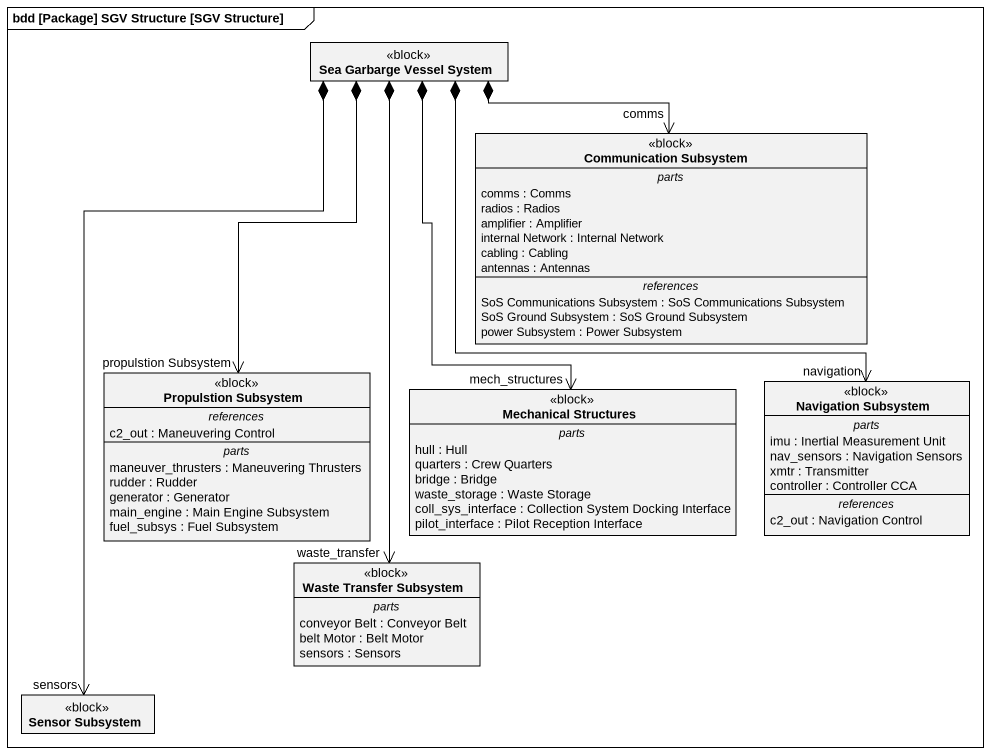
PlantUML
@startuml
mainframe bdd [Package] SGV Structure [SGV Structure]
hide circle
hide empty members
class "Sea Garbarge Vessel System" as Sea_Garbarge_Vessel_System <<block>>
class "Communication Subsystem" as Communication_Subsystem <<block>> {
  -- parts --
  comms : Comms
  radios : Radios
  amplifier : Amplifier
  internal Network : Internal Network
  cabling : Cabling
  antennas : Antennas
  -- references --
  SoS Communications Subsystem : SoS Communications Subsystem
  SoS Ground Subsystem : SoS Ground Subsystem
  power Subsystem : Power Subsystem
}
class "Propulstion Subsystem" as Propulstion_Subsystem <<block>> {
  -- references --
  c2_out : Maneuvering Control
  -- parts --
  maneuver_thrusters : Maneuvering Thrusters
  rudder : Rudder
  generator : Generator
  main_engine : Main Engine Subsystem
  fuel_subsys : Fuel Subsystem
}
class "Navigation Subsystem" as Navigation_Subsystem <<block>> {
  -- parts --
  imu : Inertial Measurement Unit
  nav_sensors : Navigation Sensors
  xmtr : Transmitter
  controller : Controller CCA
  -- references --
  c2_out : Navigation Control
}
class "Mechanical Structures" as Mechanical_Structures <<block>> {
  -- parts --
  hull : Hull
  quarters : Crew Quarters
  bridge : Bridge
  waste_storage : Waste Storage
  coll_sys_interface : Collection System Docking Interface
  pilot_interface : Pilot Reception Interface
}
class "Waste Transfer Subsystem" as Waste_Transfer_Subsystem <<block>> {
  -- parts --
  conveyor Belt : Conveyor Belt
  belt Motor : Belt Motor
  sensors : Sensors
}
class "Sensor Subsystem" as Sensor_Subsystem <<block>>
Sea_Garbarge_Vessel_System *--> "comms" Communication_Subsystem
Sea_Garbarge_Vessel_System *--> "propulstion Subsystem" Propulstion_Subsystem
Sea_Garbarge_Vessel_System *--> "navigation" Navigation_Subsystem
Sea_Garbarge_Vessel_System *--> "mech_structures" Mechanical_Structures
Sea_Garbarge_Vessel_System *--> "waste_transfer" Waste_Transfer_Subsystem
Sea_Garbarge_Vessel_System *--> "sensors" Sensor_Subsystem
@enduml
